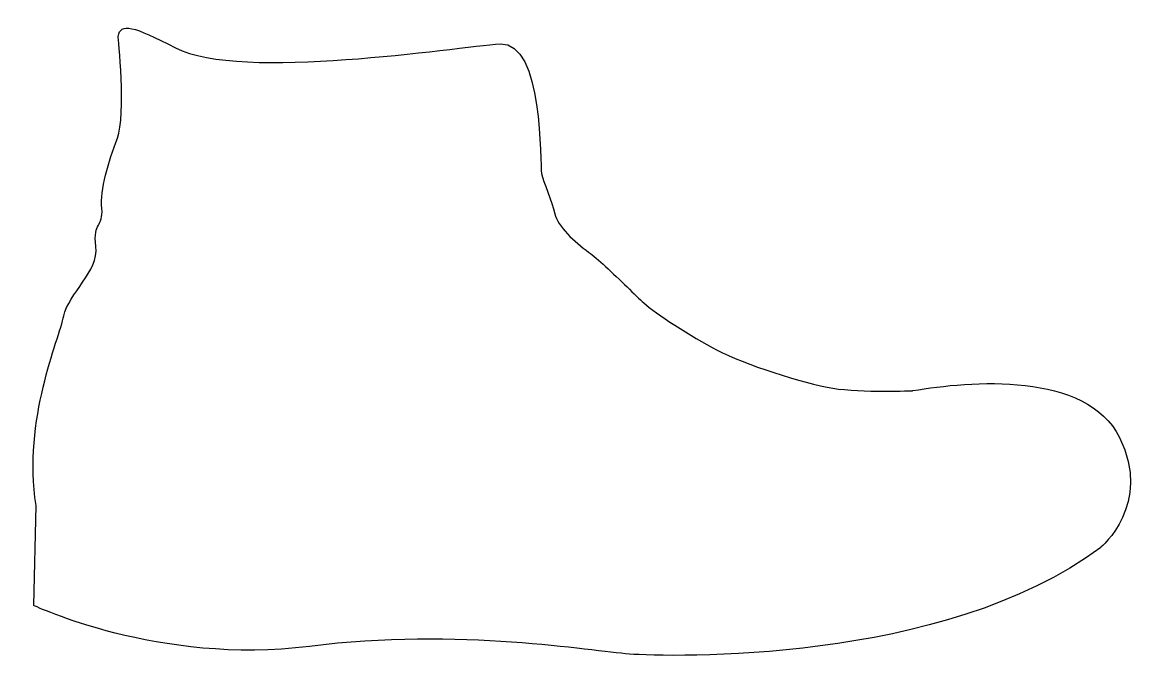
# Model space of a CAD drawing. Header units: centimetres. Extents: x -9.3 to 9.4, y -5.4 to 5.3.
import ezdxf

# ---------------------------------------------------------------- set-up
doc = ezdxf.new("R2010")
doc.units = ezdxf.units.CM
doc.header["$MEASUREMENT"] = 0
doc.layers.add('Camada 1', color=7, linetype='Continuous')

msp = doc.modelspace()

# ---------------------------------------------------------------- linework, layer by layer
at = {"layer": 'Camada 1'}
msp.add_open_spline([(-7.68092, 5.05436), (-7.68092, 5.05436), (-7.54212, 3.75827), (-7.69211, 3.36875), (-7.69211, 3.36875), (-7.84208, 2.9792), (-7.97752, 2.52121), (-7.94918, 2.20524), (-7.94918, 2.20524), (-7.92084, 1.88938), (-8.09827, 1.99474), (-8.04835, 1.57614), (-8.04835, 1.57614), (-7.99816, 1.15741), (-8.50386, 0.79983), (-8.57953, 0.42608), (-8.57953, 0.42608), (-8.6552, 0.0522), (-9.26149, -1.2926), (-9.03784, -2.71169), (-9.03784, -2.71169), (-9.03784, -2.71169), (-9.07462, -4.36499), (-9.07462, -4.36499), (-9.07462, -4.36499), (-9.07462, -4.36499), (-7.00325, -5.35617), (-4.51111, -5.04179), (-4.51111, -5.04179), (-2.01908, -4.72744), (0.15855, -5.12368), (0.78841, -5.16892), (0.78841, -5.16892), (1.41846, -5.21401), (5.98403, -5.35378), (8.59433, -3.40463), (8.59433, -3.40463), (8.59433, -3.40463), (9.44994, -2.68644), (8.90619, -1.58557), (8.90619, -1.58557), (8.36221, -0.48493), (6.4194, -0.64685), (5.48478, -0.80949), (5.48478, -0.80949), (5.48478, -0.80949), (4.63936, -0.8459), (4.158, -0.76911), (4.158, -0.76911), (3.67651, -0.69257), (2.67713, -0.36816), (2.24078, -0.13879), (2.24078, -0.13879), (1.8044, 0.09047), (1.22041, 0.46732), (1.02843, 0.64128), (1.02843, 0.64128), (0.89736, 0.75992), (0.62499, 1.03241), (0.39264, 1.24588), (0.39264, 1.24588), (0.2848, 1.34515), (0.18552, 1.43151), (0.11298, 1.48406), (0.11298, 1.48406), (-0.11602, 1.65006), (-0.40404, 1.91086), (-0.44778, 2.11628), (-0.44778, 2.11628), (-0.49128, 2.32168), (-0.63812, 2.6482), (-0.66723, 2.78525), (-0.66723, 2.78525), (-0.69631, 2.92204), (-0.6282, 4.97544), (-1.35483, 4.92848), (-1.35483, 4.92848), (-2.08146, 4.88152), (-5.6464, 4.30372), (-6.73, 4.86323), (-6.73, 4.86323), (-7.43367, 5.22671), (-7.6316, 5.28151), (-7.68092, 5.05436)], degree=3, knots=[0, 0, 0, 0, 0.04545455, 0.04545455, 0.04545455, 0.04545455, 0.09090909, 0.09090909, 0.09090909, 0.09090909, 0.13636364, 0.13636364, 0.13636364, 0.13636364, 0.18181818, 0.18181818, 0.18181818, 0.18181818, 0.22727273, 0.22727273, 0.22727273, 0.22727273, 0.27272727, 0.27272727, 0.27272727, 0.27272727, 0.31818182, 0.31818182, 0.31818182, 0.31818182, 0.36363636, 0.36363636, 0.36363636, 0.36363636, 0.40909091, 0.40909091, 0.40909091, 0.40909091, 0.45454545, 0.45454545, 0.45454545, 0.45454545, 0.5, 0.5, 0.5, 0.5, 0.54545455, 0.54545455, 0.54545455, 0.54545455, 0.59090909, 0.59090909, 0.59090909, 0.59090909, 0.63636364, 0.63636364, 0.63636364, 0.63636364, 0.68181818, 0.68181818, 0.68181818, 0.68181818, 0.72727273, 0.72727273, 0.72727273, 0.72727273, 0.77272727, 0.77272727, 0.77272727, 0.77272727, 0.81818182, 0.81818182, 0.81818182, 0.81818182, 0.86363636, 0.86363636, 0.86363636, 0.86363636, 0.90909091, 0.90909091, 0.90909091, 0.90909091, 1, 1, 1, 1], dxfattribs=at)

doc.saveas('drawing.dxf')
